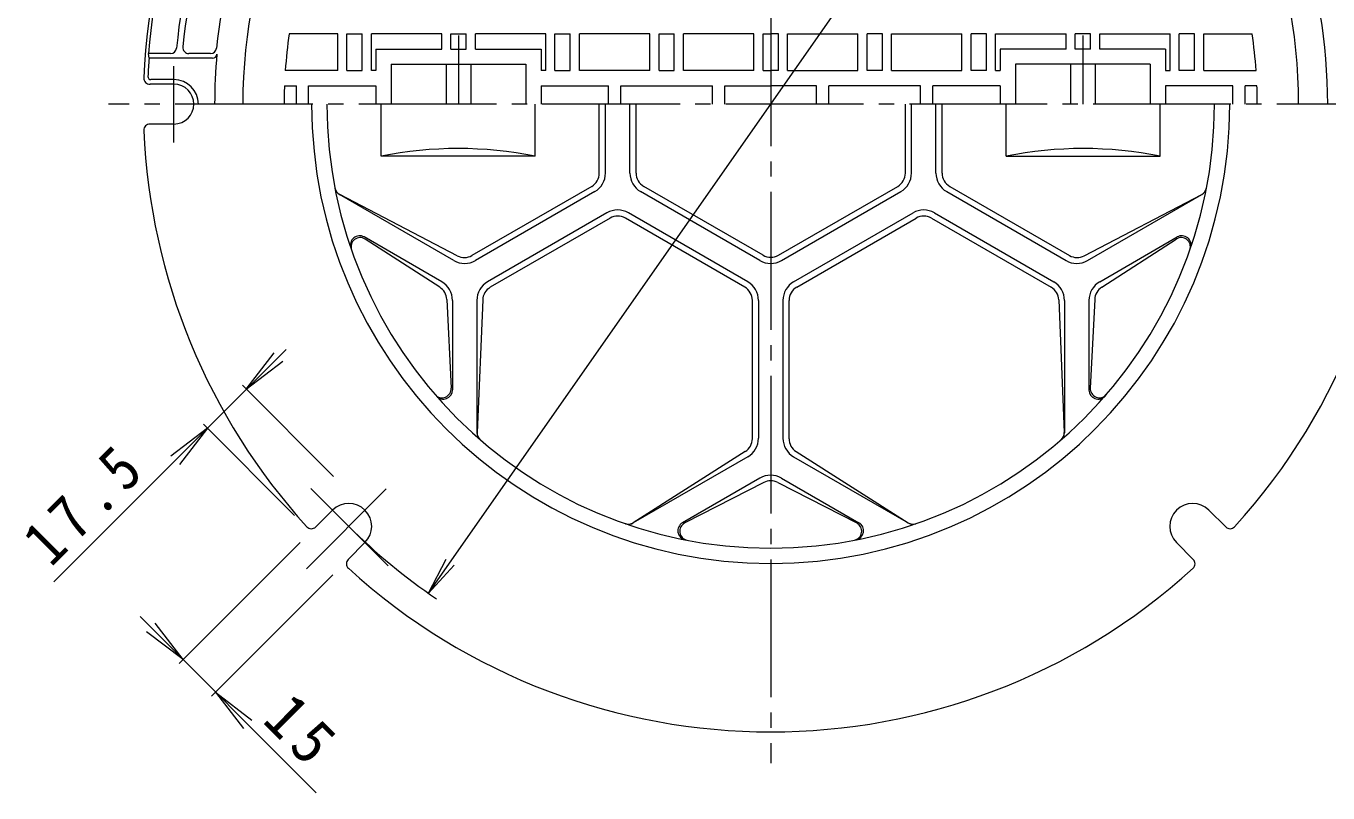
# Model space of a CAD drawing. Units: millimetres, scale not verified. Extents: x -492 to 383, y -667 to 704.
# Drawn here: x -334 to 91.4, y 17.2 to 267.6 of the extents above; entities that cross this region are included whole.
import ezdxf

# ---------------------------------------------------------------- set-up
doc = ezdxf.new("R2010")
doc.units = ezdxf.units.MM
doc.header["$LTSCALE"] = 5
doc.linetypes.add('CHAIN2', pattern=[12, 9, -1, 1, -1])
for name, color, linetype, lineweight in [('1-1_1-1ﾚｲﾔ', 2, 'Continuous', 9), ('1-2_1-2ﾚｲﾔ', 3, 'Continuous', 9), ('1-4_1-4ﾚｲﾔ', 7, 'Continuous', 9)]:
    doc.layers.add(name, color=color, linetype=linetype, lineweight=lineweight)
doc.styles.add('ＭＳ ゴシック', font='')
doc.styles.get('ＭＳ ゴシック').set_extended_font_data('MS Gothic')

msp = doc.modelspace()

# ---------------------------------------------------------------- linework, layer by layer
at = {"layer": '1-1_1-1ﾚｲﾔ'}
for p, q in [((-293.832, 257.122), (-294.016, 258.622)), ((-286.814, 258.622), (-294.016, 258.622)), ((-273.14, 257.122), (-293.832, 257.122)), ((-273.752, 258.622), (-280.787, 258.622)), ((-285.685, 248.622), (-293.506, 248.622)), ((-285.685, 250.122), (-293.185, 250.122)), ((-285.685, 235.622), (-293.506, 235.622)), ((-233.874, 109.54), (-239.373, 104.04)), ((52.505, 109.54), (58.004, 104.04)), ((-223.267, 98.933), (-228.766, 93.433)), ((41.898, 98.933), (47.397, 93.433))]:
    msp.add_line(p, q, dxfattribs=at)
at = {"layer": '1-1_1-1ﾚｲﾔ', "linetype": 'CHAIN2'}
for p, q in [((-285.685, 229.592), (-285.685, 254.51)), ((-216.321, 116.486), (-242.401, 90.405)), ((-215.673, 91.339), (-240.976, 116.642))]:
    msp.add_line(p, q, dxfattribs=at)
at = {"layer": '1-1_1-1ﾚｲﾔ'}
for centre, radius, start, end in [((-90.685, 242.122), 205, 137.68231, 177.6002), ((-90.685, 242.122), 205, 317.68231, 42.31769), ((-90.685, 242.122), 204, 141.61494, 175.3607), ((-90.685, 242.122), 204, 0, 38.38506), ((-90.685, 242.122), 195, 142.18077, 174.61148), ((-90.685, 242.122), 195, 0, 37.81923), ((-90.685, 242.122), 193, 142.33118, 174.44168), ((-90.685, 242.122), 193, 0, 37.66882), ((-90.685, 242.122), 182, 142.83034, 174.22952), ((-90.685, 242.122), 182, 0, 37.16966), ((-286.814, 260.621), 2, 270, 354.61179), ((-280.787, 260.621), 2, 174.44138, 270), ((-273.752, 260.621), 2, 270, 354.22952), ((-90.685, 242.122), 203.7, 175.77704, 177.45518), ((-273.14, 258.622), 1.5, 270, 354.83299), ((-90.685, 242.122), 181.7, 174.83263, 180), ((-293.185, 251.122), 1, 177.45557, 270), ((-293.506, 250.622), 2, 177.60049, 270), ((-285.685, 242.122), 8, 0, 90), ((-285.685, 242.122), 6.5, 270, 90), ((-90.685, 242.122), 150, 180, 0), ((-293.506, 233.622), 2, 90, 182.39948), ((-90.685, 242.122), 205, 182.39978, 222.31769), ((-228.57, 104.236), 7.5, 315, 135), ((47.201, 104.236), 7.5, 45, 225), ((-240.788, 105.454), 2, 222.31818, 315), ((59.418, 105.454), 2, 225, 317.68182), ((-227.353, 92.019), 2, 135, 227.68182), ((-90.685, 242.122), 205, 227.68231, 312.31769), ((45.983, 92.019), 2, 312.31818, 45)]:
    msp.add_arc(centre, radius, start, end, dxfattribs=at)
at = {"layer": '1-2_1-2ﾚｲﾔ', "linetype": 'CHAIN2'}
for p, q in [((-90.685, 453.44), (-90.685, 26.889)), ((-192.685, 264.587), (-192.685, 242.122)), ((11.315, 264.587), (11.315, 242.122)), ((119.684, 242.122), (-307.085, 242.122))]:
    msp.add_line(p, q, dxfattribs=at)
at = {"layer": '1-2_1-2ﾚｲﾔ'}
for p, q in [((-232.185, 265.122), (-248.012, 265.122)), ((-232.185, 253.122), (-232.185, 265.122)), ((-229.185, 253.122), (-229.185, 265.122)), ((-229.185, 265.122), (-224.185, 265.122)), ((-224.185, 253.122), (-224.185, 265.122)), ((-221.185, 253.122), (-221.185, 265.122)), ((-198.185, 265.122), (-221.185, 265.122)), ((-198.185, 260.122), (-198.185, 265.122)), ((-195.185, 265.122), (-190.185, 265.122)), ((-195.185, 260.122), (-195.185, 265.122)), ((-190.185, 260.122), (-190.185, 265.122)), ((-187.185, 260.122), (-187.185, 265.122)), ((-161.185, 253.122), (-161.185, 265.122)), ((-161.185, 265.122), (-156.185, 265.122)), ((-156.185, 253.122), (-156.185, 265.122)), ((-153.185, 253.122), (-153.185, 265.122)), ((-127.185, 253.122), (-127.185, 265.122)), ((-127.185, 265.122), (-122.185, 265.122)), ((-122.185, 253.122), (-122.185, 265.122)), ((-119.185, 253.122), (-119.185, 265.122)), ((-93.185, 253.122), (-93.185, 265.122)), ((-93.185, 265.122), (-90.685, 265.122)), ((-88.185, 265.122), (-90.685, 265.122)), ((-88.185, 253.122), (-88.185, 265.122)), ((-62.185, 253.122), (-62.185, 265.122)), ((-59.185, 253.122), (-59.185, 265.122)), ((-54.185, 265.122), (-59.185, 265.122)), ((-54.185, 253.122), (-54.185, 265.122)), ((-28.184, 253.122), (-28.184, 265.122)), ((-25.185, 253.122), (-25.185, 265.122)), ((-20.185, 265.122), (-25.185, 265.122)), ((-20.185, 253.122), (-20.185, 265.122)), ((5.815, 260.122), (5.815, 265.122)), ((13.815, 265.122), (8.816, 265.122)), ((8.816, 260.122), (8.816, 265.122)), ((13.815, 260.122), (13.815, 265.122)), ((16.816, 265.122), (39.816, 265.122)), ((16.816, 260.122), (16.816, 265.122)), ((39.816, 253.122), (39.816, 265.122)), ((42.816, 253.122), (42.816, 265.122)), ((47.816, 265.122), (42.816, 265.122)), ((47.816, 253.122), (47.816, 265.122)), ((50.816, 253.122), (50.816, 265.122)), ((50.816, 265.122), (66.643, 265.122)), ((-219.685, 260.122), (-219.685, 253.122)), ((-219.685, 260.122), (-198.185, 260.122)), ((-195.185, 260.122), (-190.185, 260.122)), ((-187.185, 260.122), (-165.685, 260.122)), ((-165.685, 260.122), (-165.685, 253.122)), ((-15.684, 260.122), (-15.684, 253.122)), ((5.815, 260.122), (-15.684, 260.122)), ((13.815, 260.122), (8.816, 260.122)), ((38.315, 260.122), (16.816, 260.122)), ((38.315, 260.122), (38.315, 253.122)), ((-232.185, 253.122), (-249.304, 253.122)), ((-229.185, 253.122), (-224.185, 253.122)), ((-219.685, 253.122), (-221.185, 253.122)), ((-214.685, 255.122), (-170.685, 255.122)), ((-214.685, 255.122), (-214.685, 242.122)), ((-196.685, 255.122), (-196.685, 242.122)), ((-188.685, 255.122), (-188.685, 242.122)), ((-170.685, 255.122), (-170.685, 242.122)), ((-164.185, 253.122), (-165.685, 253.122)), ((-161.185, 253.122), (-156.185, 253.122)), ((-130.185, 253.122), (-153.185, 253.122)), ((-127.185, 253.122), (-122.185, 253.122)), ((-96.185, 253.122), (-119.185, 253.122)), ((-93.185, 253.122), (-90.685, 253.122)), ((-88.185, 253.122), (-90.685, 253.122)), ((-85.185, 253.122), (-62.185, 253.122)), ((-54.185, 253.122), (-59.185, 253.122)), ((-51.185, 253.122), (-28.184, 253.122)), ((-20.185, 253.122), (-25.185, 253.122)), ((-17.184, 253.122), (-15.684, 253.122)), ((33.315, 255.122), (-10.684, 255.122)), ((-10.684, 255.122), (-10.684, 242.122)), ((7.316, 255.122), (7.316, 242.122)), ((15.315, 255.122), (15.315, 242.122)), ((33.315, 255.122), (33.315, 242.122)), ((38.315, 253.122), (39.816, 253.122)), ((47.816, 253.122), (42.816, 253.122)), ((50.816, 253.122), (67.934, 253.122)), ((-249.571, 248.122), (-245.685, 248.122)), ((-245.685, 242.122), (-245.685, 248.122)), ((-241.685, 248.122), (-219.685, 248.122)), ((-241.685, 242.122), (-241.685, 248.122)), ((-219.685, 248.122), (-219.685, 242.122)), ((-165.685, 248.122), (-143.685, 248.122)), ((-165.685, 248.122), (-165.685, 242.122)), ((-143.685, 242.122), (-143.685, 248.122)), ((-139.685, 248.122), (-109.685, 248.122)), ((-139.685, 242.122), (-139.685, 248.122)), ((-109.685, 242.122), (-109.685, 248.122)), ((-105.685, 248.122), (-90.685, 248.122)), ((-105.685, 242.122), (-105.685, 248.122)), ((-75.685, 248.122), (-90.685, 248.122)), ((-75.685, 242.122), (-75.685, 248.122)), ((-41.685, 248.122), (-71.685, 248.122)), ((-71.685, 242.122), (-71.685, 248.122)), ((-41.685, 242.122), (-41.685, 248.122)), ((-15.684, 248.122), (-37.685, 248.122)), ((-37.685, 242.122), (-37.685, 248.122)), ((-15.684, 248.122), (-15.684, 242.122)), ((60.315, 248.122), (38.315, 248.122)), ((38.315, 248.122), (38.315, 242.122)), ((60.315, 242.122), (60.315, 248.122)), ((68.202, 248.122), (64.316, 248.122)), ((64.316, 242.122), (64.316, 248.122)), ((-167.613, 225.122), (-167.613, 242.122)), ((-146.685, 219.605), (-146.685, 242.122)), ((-144.685, 219.605), (-144.685, 242.122)), ((-136.685, 219.605), (-136.685, 242.122)), ((-134.685, 219.605), (-134.685, 242.122)), ((-46.685, 219.605), (-46.685, 242.122)), ((-44.685, 219.605), (-44.685, 242.122)), ((-36.685, 219.605), (-36.685, 242.122)), ((-34.685, 219.605), (-34.685, 242.122)), ((-13.756, 225.122), (-13.756, 242.122)), ((-149.185, 215.275), (-188.305, 192.689)), ((-148.185, 213.543), (-187.185, 191.027)), ((-94.185, 191.027), (-133.185, 213.543)), ((-93.185, 192.759), (-132.185, 215.275)), ((-88.185, 192.759), (-49.185, 215.275)), ((-87.185, 191.027), (-48.185, 213.543)), ((-33.185, 213.543), (5.815, 191.027)), ((-32.185, 215.275), (6.936, 192.689)), ((-194.185, 191.027), (-231.616, 212.638)), ((-193.12, 192.588), (-231.52, 212.652)), ((11.751, 192.588), (50.151, 212.652)), ((12.815, 191.027), (50.247, 212.638)), ((-144.185, 206.615), (-183.185, 184.098)), ((-143.185, 204.883), (-182.305, 182.297)), ((-99.185, 182.366), (-138.185, 204.883)), ((-98.185, 184.098), (-137.185, 206.615)), ((-83.185, 184.098), (-44.185, 206.615)), ((-82.185, 182.366), (-43.185, 204.883)), ((-38.185, 204.883), (0.935, 182.297)), ((-37.185, 206.615), (1.815, 184.098)), ((-198.185, 184.098), (-223.532, 198.732)), ((-198.836, 182.313), (-223.198, 198.058)), ((16.816, 184.098), (42.162, 198.732)), ((17.467, 182.313), (41.828, 198.058)), ((-196.556, 178.365), (-195.102, 149.394)), ((-194.685, 178.036), (-194.685, 148.768)), ((-186.685, 178.036), (-186.685, 134.814)), ((-184.8, 178.177), (-186.624, 134.89)), ((-96.685, 132.864), (-96.685, 178.036)), ((-94.685, 178.036), (-94.685, 133.003)), ((-86.685, 178.036), (-86.685, 133.003)), ((-84.685, 132.864), (-84.685, 178.036)), ((3.431, 178.177), (5.255, 134.89)), ((5.315, 178.036), (5.315, 134.814)), ((13.315, 178.036), (13.315, 148.768)), ((15.187, 178.365), (13.733, 149.394)), ((-99.005, 128.643), (-135.581, 105.42)), ((-82.365, 128.643), (-45.789, 105.42)), ((-98.185, 126.941), (-135.616, 105.33)), ((-83.185, 126.941), (-45.753, 105.33)), ((-94.185, 120.012), (-119.532, 105.378)), ((-87.185, 120.012), (-61.838, 105.378)), ((-92.964, 118.556), (-118.781, 105.33)), ((-88.405, 118.556), (-62.589, 105.33))]:
    msp.add_line(p, q, dxfattribs=at)
for points in [[(-164.185, 253.122), (-164.185, 265.122), (-187.185, 265.122)], [(-130.185, 253.122), (-130.185, 265.122), (-153.185, 265.122)], [(-96.185, 253.122), (-96.185, 265.122), (-119.185, 265.122)], [(-85.185, 253.122), (-85.185, 265.122), (-62.185, 265.122)], [(-51.185, 253.122), (-51.185, 265.122), (-28.184, 265.122)], [(-17.184, 253.122), (-17.184, 265.122), (5.815, 265.122)], [(-167.613, 225.122), (-217.993, 225.122), (-217.993, 242.122)], [(-13.756, 225.122), (36.623, 225.122), (36.623, 242.122)]]:
    msp.add_lwpolyline(points, dxfattribs=at)
for centre, radius, start, end in [((-90.685, 242.122), 172.5, 0, 180), ((-90.685, 242.122), 159, 171.68275, 176.03297), ((-90.685, 242.122), 159, 3.96703, 8.31725), ((-90.685, 242.122), 159, 177.83739, 180), ((-90.685, 242.122), 159, 0, 2.16261), ((-90.685, 242.122), 145, 180, 0), ((-192.803, 99.471), 128.151, 78.66397, 101.33603), ((11.434, 99.471), 128.151, 78.66397, 101.33603), ((-151.685, 219.605), 5, 300.00003, 0), ((-151.685, 219.605), 7, 299.99948, 0), ((-129.685, 219.605), 7, 180, 240.00052), ((-129.685, 219.605), 5, 180, 239.99997), ((-51.685, 219.605), 5, 300.00003, 0), ((-51.685, 219.605), 7, 299.99948, 0), ((-29.685, 219.605), 7, 180, 240.00052), ((-29.685, 219.605), 5, 180, 239.99997), ((-230.131, 215.311), 3, 190.88383, 242.41357), ((-230.116, 215.236), 3, 190.91417, 240.00014), ((48.761, 215.311), 3, 297.58643, 349.11617), ((48.747, 215.236), 3, 299.99986, 349.08583), ((-140.685, 200.553), 7, 59.99989, 120.00011), ((-140.685, 200.553), 5, 59.99997, 120.00003), ((-40.685, 200.553), 7, 59.99989, 120.00011), ((-40.685, 200.553), 5, 59.99997, 120.00003), ((-225.032, 196.134), 3, 60.00014, 198.89674), ((-224.826, 195.538), 3, 57.12521, 199.15077), ((43.457, 195.538), 3, 340.84923, 122.87479), ((43.662, 196.134), 3, 341.10326, 119.99986), ((-190.805, 197.019), 5, 242.41222, 300.00003), ((-90.685, 197.089), 5, 239.99997, 300.00003), ((9.436, 197.019), 5, 239.99997, 297.58778), ((-190.685, 197.089), 7, 239.99989, 300.00011), ((-90.685, 197.089), 7, 239.99989, 300.00011), ((9.315, 197.089), 7, 239.99989, 300.00011), ((-201.685, 178.036), 7, 0, 60.00052), ((-179.685, 178.036), 7, 119.99948, 180), ((-101.685, 178.036), 7, 0, 60.00052), ((-79.685, 178.036), 7, 119.99948, 180), ((-1.685, 178.036), 7, 0, 60.00052), ((20.315, 178.036), 7, 119.99948, 180), ((-201.55, 178.114), 5, 2.87422, 57.12665), ((-179.805, 177.967), 5, 120.00003, 177.58702), ((-101.685, 178.036), 5, 0, 59.99997), ((-79.685, 178.036), 5, 120.00003, 180), ((-1.565, 177.967), 5, 2.41298, 59.99997), ((20.181, 178.114), 5, 122.87335, 177.12578), ((-198.098, 149.244), 3, 220.84938, 2.87433), ((16.729, 149.244), 3, 177.12567, 319.15062), ((-197.685, 148.768), 3, 221.10324, 0), ((16.315, 148.768), 3, 180, 318.89676), ((-183.685, 134.814), 3, 180, 229.08527), ((-183.627, 134.764), 3, 177.58789, 229.11627), ((-101.685, 132.864), 5, 302.41203, 0), ((-101.685, 133.003), 7, 299.99948, 0), ((-79.685, 133.003), 7, 180, 240.00052), ((-79.685, 132.864), 5, 180, 237.58797), ((2.258, 134.764), 3, 310.88373, 2.41211), ((2.315, 134.814), 3, 310.91473, 0), ((-90.685, 113.95), 7, 59.99963, 120.00037), ((-90.685, 114.106), 5, 62.8735, 117.1265), ((-137.189, 107.953), 3, 250.88358, 302.41202), ((-137.116, 107.928), 3, 250.91385, 299.99927), ((-118.032, 102.78), 3, 119.99986, 258.89604), ((-117.413, 102.66), 3, 117.12617, 259.15115), ((-63.957, 102.66), 3, 280.84885, 62.87383), ((-63.338, 102.78), 3, 281.10396, 60.00014), ((-44.181, 107.953), 3, 237.58798, 289.11642), ((-44.253, 107.928), 3, 240.00073, 289.08615)]:
    msp.add_arc(centre, radius, start, end, dxfattribs=at)
at = {"layer": '1-4_1-4ﾚｲﾔ'}
for p, q in [((-202.532, 82.387), (21.163, 401.857)), ((-324.983, 86.081), (-249.065, 162)), ((-262.042, 149.022), (-252.911, 160.922)), ((-262.042, 149.022), (-250.142, 158.154)), ((-233.52, 120.5), (-263.315, 150.295)), ((-274.771, 136.294), (-286.671, 127.163)), ((-274.771, 136.294), (-283.902, 124.394)), ((-246.248, 107.772), (-276.043, 137.567)), ((-244.406, 99.006), (-283.994, 59.419)), ((-202.532, 82.387), (-196.76, 93.475)), ((-202.532, 82.387), (-194.087, 91.603)), ((-233.8, 88.4), (-273.387, 48.812)), ((-296.776, 74.747), (-239.192, 17.163)), ((-282.721, 60.692), (-291.852, 72.592)), ((-282.721, 60.692), (-294.621, 69.823)), ((-272.114, 50.085), (-260.214, 40.954)), ((-272.114, 50.085), (-262.983, 38.185))]:
    msp.add_line(p, q, dxfattribs=at)
msp.add_arc((-90.685, 242.122), 195, 225.00005, 235.93146, dxfattribs=at)

# ---------------------------------------------------------------- texts
at = {"layer": '1-4_1-4ﾚｲﾔ', "color": 2, "char_height": 14.66, "attachment_point": 7, "style": 'ＭＳ ゴシック'}
for s, insert, rotation in [('\\T1.28;\\W0.9;17.5', (-325.729, 90.427), 45), ('\\T1.27;\\W0.95;15', (-257.316, 40.378), 315)]:
    msp.add_mtext(s, dxfattribs=dict(at, insert=insert, rotation=rotation))

doc.saveas('drawing.dxf')
